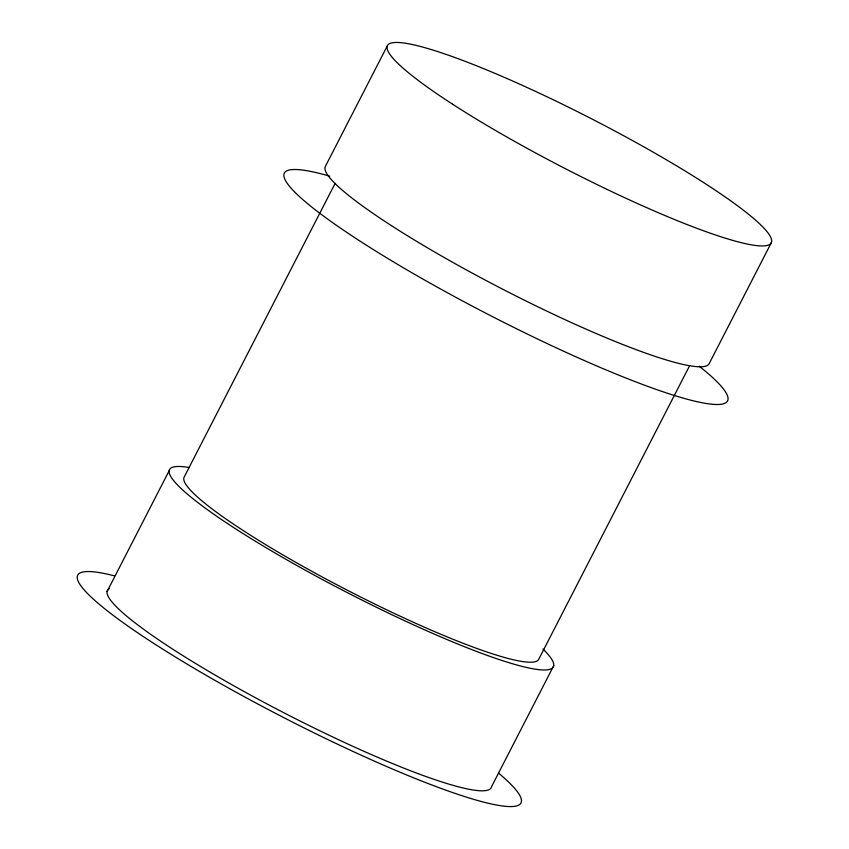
<?xml version="1.0" encoding="UTF-8"?>
<svg xmlns="http://www.w3.org/2000/svg" width="849" height="849" viewBox="0 0 849 849"><rect width="100%" height="100%" fill="white"/><g stroke="black" fill="none" stroke-linecap="round" stroke-linejoin="round"><path stroke-width="1.27" d="M387.431 45.623L325.337 166.457A215.763 28.166 27.2 0 0 504.72 290.252A215.763 28.166 27.2 0 0 709.18 363.616L771.285 242.782M107.07 591.541L169.174 470.707M335.111 183.405L184.137 477.149A199.313 26.011 27.2 0 0 349.862 591.52A199.313 26.011 27.2 0 0 538.733 659.291L689.706 365.537M553.707 665.733L491.613 786.567A215.763 28.166 27.2 0 1 281.783 711.685A215.763 28.166 27.2 0 1 109.362 588.58M498.512 773.078A249.15 32.517 27.2 0 1 284.861 718.18A249.15 32.517 27.2 0 1 114.647 575.909M699.311 366.29A249.15 32.517 27.2 0 1 640.104 383.536A249.15 32.517 27.2 0 1 348.461 233.517A249.15 32.517 27.2 0 1 329.741 176.178M542.914 649.018A215.763 28.166 27.2 0 1 349.47 593.738A215.763 28.166 27.2 0 1 189.295 467.555M452.57 104.194A215.763 28.166 27.2 0 0 768.005 245.223A215.763 28.166 27.2 0 0 517.497 83.17A215.763 28.166 27.2 0 0 452.57 104.194"/></g></svg>
